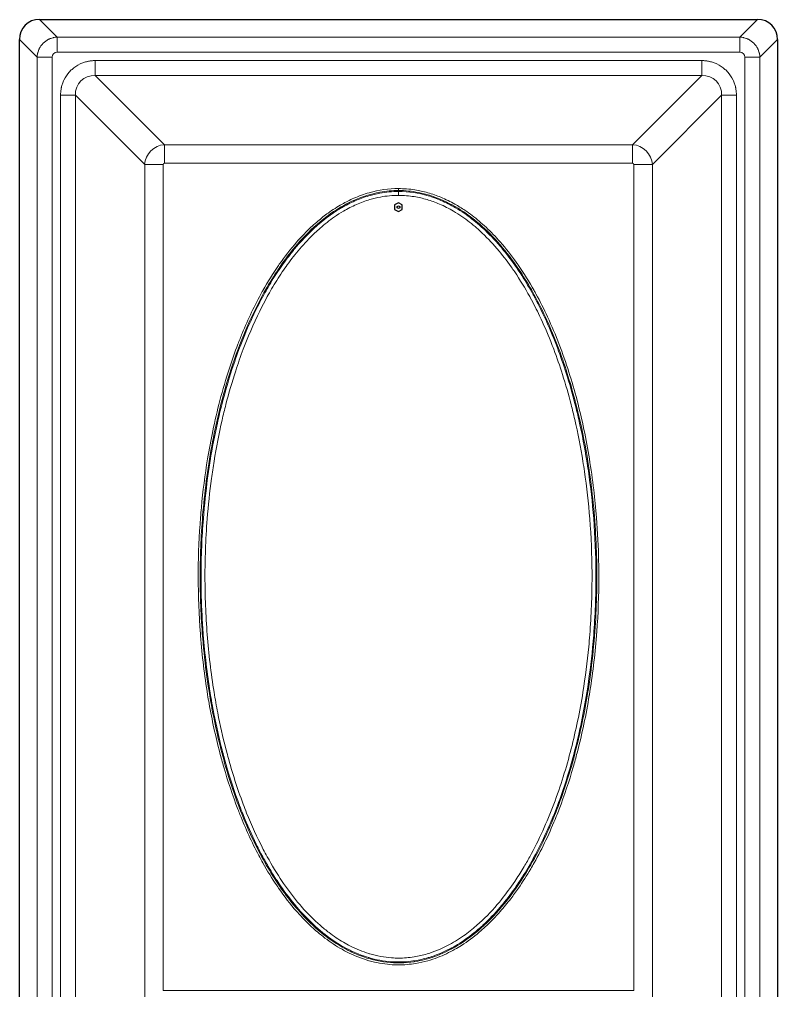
# Model space of a CAD drawing. Header units: millimetres. Extents: x 0 to 1486, y 0 to 1051.
# Drawn here: x 987.04 to 1016.74, y 374.69 to 412.71 of the extents above; entities that cross this region are included whole.
import ezdxf

# ---------------------------------------------------------------- set-up
doc = ezdxf.new("R2010")
doc.units = ezdxf.units.MM
doc.header["$LTSCALE"] = 1.25
doc.layers.add('Sichtbare Kanten(DIN)', color=7, linetype='Continuous', lineweight=25, true_color=0x262659)
doc.layers.add('Sichtbare tangentiale Kanten(DIN)', color=7, linetype='Continuous', lineweight=15, true_color=0x1a1a3e)

msp = doc.modelspace()

# ---------------------------------------------------------------- linework, layer by layer
at = {"layer": 'Sichtbare Kanten(DIN)'}
for p, q in [((987.826, 412.708), (1015.95, 412.708)), ((987.038, 298.796), (987.038, 411.92)), ((1016.738, 411.92), (1016.738, 298.796)), ((1001.888, 405.531), (1001.738, 405.445)), ((1001.738, 405.445), (1001.738, 405.272)), ((1001.838, 405.387), (1001.888, 405.416)), ((1001.838, 405.329), (1001.838, 405.387)), ((1001.888, 405.3), (1001.838, 405.329)), ((1002.038, 405.445), (1001.888, 405.531)), ((1001.888, 405.416), (1001.938, 405.387)), ((1001.938, 405.329), (1001.888, 405.3)), ((1001.938, 405.387), (1001.938, 405.329)), ((1002.038, 405.272), (1002.038, 405.445)), ((1001.738, 405.272), (1001.888, 405.185)), ((1001.888, 405.185), (1002.038, 405.272))]:
    msp.add_line(p, q, dxfattribs=at)
for centre, major_axis in [((987.851, 411.896), (-0.583, 0.583)), ((1015.926, 411.896), (0.583, 0.583))]:
    msp.add_ellipse(centre, major_axis=major_axis, ratio=0.970288, start_param=5.512866, end_param=7.053504, dxfattribs=at)
at = {"layer": 'Sichtbare tangentiale Kanten(DIN)'}
for p, q in [((987.826, 412.708), (988.52, 412.014)), ((1015.95, 412.708), (1015.257, 412.014)), ((987.038, 411.92), (987.732, 411.227)), ((988.52, 412.014), (988.52, 411.424)), ((988.52, 412.014), (1015.257, 412.014)), ((1015.257, 411.424), (1015.257, 412.014)), ((1016.738, 411.92), (1016.045, 411.227)), ((988.52, 411.424), (1015.257, 411.424)), ((987.732, 299.49), (987.732, 411.227)), ((988.323, 411.227), (987.732, 411.227)), ((988.323, 299.49), (988.323, 411.227)), ((990.009, 411.096), (990.009, 410.514)), ((990.009, 411.096), (1013.767, 411.096)), ((1013.767, 410.514), (1013.767, 411.096)), ((1015.454, 299.49), (1015.454, 411.227)), ((1015.454, 411.227), (1016.045, 411.227)), ((1016.045, 299.49), (1016.045, 411.227)), ((990.009, 410.514), (1013.767, 410.514)), ((990.009, 410.514), (992.721, 407.802)), ((1013.767, 410.514), (1011.056, 407.802)), ((988.651, 409.737), (989.233, 409.737)), ((988.651, 409.737), (988.651, 373.656)), ((989.233, 409.737), (989.233, 373.656)), ((989.233, 409.737), (991.945, 407.026)), ((1014.544, 409.737), (1011.832, 407.026)), ((1015.126, 409.737), (1014.544, 409.737)), ((1014.544, 409.737), (1014.544, 373.656)), ((1015.126, 409.737), (1015.126, 373.656)), ((992.721, 407.802), (1011.056, 407.802)), ((992.721, 407.802), (992.721, 407.074)), ((1011.056, 407.074), (1011.056, 407.802)), ((991.945, 407.026), (991.945, 374.238)), ((991.945, 407.026), (992.672, 407.026)), ((992.672, 407.026), (992.672, 374.686)), ((992.721, 407.074), (1011.056, 407.074)), ((1011.832, 407.026), (1011.104, 407.026)), ((1011.104, 407.026), (1011.104, 374.686)), ((1011.832, 407.026), (1011.832, 374.238)), ((1001.888, 406.085), (1001.888, 406.009)), ((1001.888, 406.009), (1001.888, 405.973)), ((1001.888, 405.973), (1001.888, 405.819)), ((992.672, 374.686), (1011.104, 374.686))]:
    msp.add_line(p, q, dxfattribs=at)
for centre, major_axis, ratio, start_param, end_param in [((988.526, 411.221), (0.146, -0.146), 0.970883, 2.370846, 3.912339), ((1015.251, 411.221), (0.146, 0.146), 0.970883, 5.512439, 7.053932), ((990.093, 409.653), (-0.65, 0.65), 0.870843, 5.527084, 7.039287), ((1013.683, 409.653), (0.65, 0.65), 0.870843, 5.527084, 7.039287), ((992.724, 407.023), (0.566, 0.566), 0.950188, 0.814511, 2.327081), ((1011.053, 407.023), (-0.566, 0.566), 0.950188, 3.956104, 5.468674), ((992.724, 407.023), (-0.0375, 0.0375), 0.943242, 5.526901, 7.03947), ((1011.053, 407.023), (0.0375, 0.0375), 0.943242, 5.526901, 7.03947)]:
    msp.add_ellipse(centre, major_axis=major_axis, ratio=ratio, start_param=start_param, end_param=end_param, dxfattribs=at)
for points, knots in [([(988.52, 412.014), (988.491, 412.014), (988.462, 412.012), (988.433, 412.008), (988.411, 412.005), (988.389, 412.001), (988.368, 411.996), (988.361, 411.995), (988.354, 411.993), (988.347, 411.991), (988.318, 411.984), (988.29, 411.976), (988.263, 411.966), (988.249, 411.961), (988.235, 411.955), (988.222, 411.95), (988.208, 411.944), (988.195, 411.938), (988.182, 411.931), (988.103, 411.892), (988.031, 411.84), (987.968, 411.778), (987.906, 411.716), (987.854, 411.643), (987.815, 411.564), (987.809, 411.551), (987.803, 411.538), (987.797, 411.525), (987.791, 411.511), (987.786, 411.497), (987.781, 411.484), (987.771, 411.456), (987.762, 411.428), (987.755, 411.4), (987.753, 411.393), (987.752, 411.386), (987.75, 411.378), (987.745, 411.357), (987.742, 411.335), (987.739, 411.314), (987.735, 411.285), (987.733, 411.256), (987.732, 411.227)], [-3.12982, -3.12982, -3.12982, -3.12982, -3.041776, -3.041776, -3.041776, -2.975742, -2.975742, -2.975742, -2.953731, -2.953731, -2.953731, -2.865686, -2.865686, -2.865686, -2.821663, -2.821663, -2.821663, -2.777642, -2.777642, -2.777642, -2.513508, -2.513508, -2.513508, -2.249374, -2.249374, -2.249374, -2.205353, -2.205353, -2.205353, -2.161329, -2.161329, -2.161329, -2.073285, -2.073285, -2.073285, -2.051273, -2.051273, -2.051273, -1.98524, -1.98524, -1.98524, -1.897195, -1.897195, -1.897195, -1.897195]), ([(1016.045, 411.227), (1016.044, 411.256), (1016.042, 411.285), (1016.038, 411.314), (1016.035, 411.335), (1016.031, 411.357), (1016.026, 411.378), (1016.025, 411.386), (1016.023, 411.393), (1016.021, 411.4), (1016.014, 411.428), (1016.006, 411.456), (1015.996, 411.484), (1015.991, 411.497), (1015.985, 411.511), (1015.98, 411.525), (1015.974, 411.538), (1015.968, 411.551), (1015.961, 411.564), (1015.922, 411.643), (1015.87, 411.716), (1015.808, 411.778), (1015.746, 411.84), (1015.673, 411.892), (1015.594, 411.931), (1015.581, 411.938), (1015.568, 411.944), (1015.555, 411.95), (1015.541, 411.955), (1015.528, 411.961), (1015.514, 411.966), (1015.486, 411.976), (1015.458, 411.984), (1015.43, 411.991), (1015.423, 411.993), (1015.416, 411.995), (1015.409, 411.996), (1015.387, 412.001), (1015.366, 412.005), (1015.344, 412.008), (1015.315, 412.012), (1015.286, 412.014), (1015.257, 412.014)], [-3.12982, -3.12982, -3.12982, -3.12982, -3.041776, -3.041776, -3.041776, -2.975742, -2.975742, -2.975742, -2.953731, -2.953731, -2.953731, -2.865686, -2.865686, -2.865686, -2.821663, -2.821663, -2.821663, -2.777642, -2.777642, -2.777642, -2.513508, -2.513508, -2.513508, -2.249374, -2.249374, -2.249374, -2.205353, -2.205353, -2.205353, -2.161329, -2.161329, -2.161329, -2.073285, -2.073285, -2.073285, -2.051273, -2.051273, -2.051273, -1.98524, -1.98524, -1.98524, -1.897195, -1.897195, -1.897195, -1.897195]), ([(988.651, 409.737), (988.651, 409.763), (988.651, 409.789), (988.653, 409.815), (988.654, 409.834), (988.655, 409.854), (988.657, 409.873), (988.658, 409.879), (988.658, 409.886), (988.659, 409.892), (988.662, 409.918), (988.665, 409.943), (988.669, 409.969), (988.672, 409.981), (988.674, 409.994), (988.676, 410.007), (988.679, 410.019), (988.681, 410.032), (988.684, 410.044), (988.69, 410.069), (988.696, 410.094), (988.703, 410.119), (988.71, 410.143), (988.717, 410.168), (988.726, 410.192), (988.734, 410.216), (988.743, 410.24), (988.752, 410.263), (988.762, 410.287), (988.772, 410.31), (988.783, 410.333), (988.838, 410.447), (988.908, 410.553), (988.992, 410.648), (989.009, 410.666), (989.026, 410.685), (989.044, 410.703), (989.062, 410.72), (989.08, 410.738), (989.099, 410.754), (989.193, 410.838), (989.299, 410.909), (989.414, 410.963), (989.437, 410.974), (989.46, 410.984), (989.483, 410.994), (989.507, 411.003), (989.531, 411.012), (989.555, 411.021), (989.579, 411.029), (989.603, 411.037), (989.628, 411.043), (989.652, 411.05), (989.677, 411.057), (989.702, 411.062), (989.715, 411.065), (989.727, 411.068), (989.74, 411.07), (989.752, 411.073), (989.765, 411.075), (989.778, 411.077), (989.803, 411.081), (989.829, 411.085), (989.854, 411.087), (989.861, 411.088), (989.867, 411.089), (989.873, 411.089), (989.893, 411.091), (989.912, 411.093), (989.931, 411.094), (989.957, 411.095), (989.983, 411.096), (990.009, 411.096)], [-5.513202, -5.513202, -5.513202, -5.513202, -5.436809, -5.436809, -5.436809, -5.379514, -5.379514, -5.379514, -5.360415, -5.360415, -5.360415, -5.284022, -5.284022, -5.284022, -5.245825, -5.245825, -5.245825, -5.207629, -5.207629, -5.207629, -5.131235, -5.131235, -5.131235, -5.054842, -5.054842, -5.054842, -4.978448, -4.978448, -4.978448, -4.902055, -4.902055, -4.902055, -4.520088, -4.520088, -4.520088, -4.443694, -4.443694, -4.443694, -4.367301, -4.367301, -4.367301, -3.985334, -3.985334, -3.985334, -3.90894, -3.90894, -3.90894, -3.832547, -3.832547, -3.832547, -3.756153, -3.756153, -3.756153, -3.67976, -3.67976, -3.67976, -3.641563, -3.641563, -3.641563, -3.603367, -3.603367, -3.603367, -3.526973, -3.526973, -3.526973, -3.507875, -3.507875, -3.507875, -3.45058, -3.45058, -3.45058, -3.374186, -3.374186, -3.374186, -3.374186]), ([(1015.126, 409.737), (1015.126, 409.763), (1015.125, 409.789), (1015.124, 409.815), (1015.123, 409.834), (1015.121, 409.854), (1015.119, 409.873), (1015.119, 409.879), (1015.118, 409.886), (1015.117, 409.892), (1015.115, 409.918), (1015.111, 409.943), (1015.107, 409.969), (1015.105, 409.981), (1015.103, 409.994), (1015.1, 410.007), (1015.098, 410.019), (1015.095, 410.032), (1015.092, 410.044), (1015.087, 410.069), (1015.081, 410.094), (1015.074, 410.119), (1015.067, 410.143), (1015.059, 410.168), (1015.051, 410.192), (1015.042, 410.216), (1015.034, 410.24), (1015.024, 410.263), (1015.014, 410.287), (1015.004, 410.31), (1014.993, 410.333), (1014.939, 410.447), (1014.868, 410.553), (1014.785, 410.648), (1014.768, 410.666), (1014.751, 410.685), (1014.733, 410.703), (1014.715, 410.72), (1014.697, 410.738), (1014.678, 410.754), (1014.584, 410.838), (1014.477, 410.909), (1014.363, 410.963), (1014.34, 410.974), (1014.317, 410.984), (1014.293, 410.994), (1014.27, 411.003), (1014.246, 411.012), (1014.222, 411.021), (1014.198, 411.029), (1014.173, 411.037), (1014.149, 411.043), (1014.124, 411.05), (1014.099, 411.057), (1014.074, 411.062), (1014.062, 411.065), (1014.049, 411.068), (1014.037, 411.07), (1014.024, 411.073), (1014.011, 411.075), (1013.999, 411.077), (1013.973, 411.081), (1013.948, 411.085), (1013.922, 411.087), (1013.916, 411.088), (1013.909, 411.089), (1013.903, 411.089), (1013.884, 411.091), (1013.864, 411.093), (1013.845, 411.094), (1013.819, 411.095), (1013.793, 411.096), (1013.767, 411.096)], [-5.513202, -5.513202, -5.513202, -5.513202, -5.436809, -5.436809, -5.436809, -5.379514, -5.379514, -5.379514, -5.360415, -5.360415, -5.360415, -5.284022, -5.284022, -5.284022, -5.245825, -5.245825, -5.245825, -5.207629, -5.207629, -5.207629, -5.131235, -5.131235, -5.131235, -5.054842, -5.054842, -5.054842, -4.978448, -4.978448, -4.978448, -4.902055, -4.902055, -4.902055, -4.520088, -4.520088, -4.520088, -4.443694, -4.443694, -4.443694, -4.367301, -4.367301, -4.367301, -3.985334, -3.985334, -3.985334, -3.90894, -3.90894, -3.90894, -3.832547, -3.832547, -3.832547, -3.756153, -3.756153, -3.756153, -3.67976, -3.67976, -3.67976, -3.641563, -3.641563, -3.641563, -3.603367, -3.603367, -3.603367, -3.526973, -3.526973, -3.526973, -3.507875, -3.507875, -3.507875, -3.45058, -3.45058, -3.45058, -3.374186, -3.374186, -3.374186, -3.374186]), ([(1001.888, 406.085), (1002.101, 406.085), (1002.315, 406.068), (1002.525, 406.035), (1002.697, 406.008), (1002.867, 405.971), (1003.034, 405.924), (1003.21, 405.874), (1003.382, 405.814), (1003.551, 405.744), (1003.74, 405.665), (1003.923, 405.575), (1004.101, 405.475), (1004.233, 405.4), (1004.363, 405.32), (1004.489, 405.235), (1004.683, 405.103), (1004.87, 404.96), (1005.049, 404.809), (1005.141, 404.731), (1005.23, 404.651), (1005.317, 404.57), (1005.512, 404.387), (1005.698, 404.195), (1005.874, 403.994), (1006.098, 403.74), (1006.307, 403.474), (1006.503, 403.198), (1006.531, 403.158), (1006.559, 403.118), (1006.587, 403.078), (1006.807, 402.76), (1007.011, 402.431), (1007.2, 402.094), (1007.225, 402.05), (1007.25, 402.006), (1007.274, 401.962), (1007.435, 401.667), (1007.586, 401.366), (1007.728, 401.061), (1007.891, 400.708), (1008.042, 400.35), (1008.181, 399.987), (1008.456, 399.272), (1008.687, 398.54), (1008.881, 397.8), (1008.883, 397.794), (1008.884, 397.788), (1008.886, 397.782), (1009.082, 397.033), (1009.24, 396.275), (1009.365, 395.511), (1009.432, 395.106), (1009.489, 394.699), (1009.537, 394.291), (1009.579, 393.931), (1009.615, 393.569), (1009.643, 393.207), (1009.689, 392.628), (1009.718, 392.047), (1009.729, 391.466), (1009.733, 391.273), (1009.735, 391.081), (1009.735, 390.889), (1009.735, 390.168), (1009.709, 389.448), (1009.656, 388.73), (1009.652, 388.677), (1009.648, 388.623), (1009.644, 388.57), (1009.582, 387.799), (1009.49, 387.03), (1009.365, 386.266), (1009.364, 386.258), (1009.363, 386.25), (1009.361, 386.243), (1009.237, 385.487), (1009.08, 384.736), (1008.886, 383.996), (1008.837, 383.809), (1008.786, 383.623), (1008.733, 383.438), (1008.571, 382.88), (1008.388, 382.328), (1008.179, 381.786), (1008.144, 381.693), (1008.107, 381.6), (1008.07, 381.507), (1007.818, 380.882), (1007.531, 380.271), (1007.201, 379.683), (1007.156, 379.605), (1007.111, 379.527), (1007.066, 379.449), (1006.915, 379.194), (1006.756, 378.943), (1006.587, 378.699), (1006.489, 378.558), (1006.387, 378.418), (1006.283, 378.282), (1006.152, 378.111), (1006.016, 377.945), (1005.874, 377.783), (1005.689, 377.573), (1005.495, 377.371), (1005.289, 377.181), (1005.211, 377.109), (1005.131, 377.038), (1005.049, 376.969), (1004.829, 376.783), (1004.597, 376.61), (1004.354, 376.455), (1004.271, 376.402), (1004.186, 376.351), (1004.101, 376.303), (1003.882, 376.179), (1003.654, 376.071), (1003.419, 375.981), (1003.293, 375.933), (1003.164, 375.89), (1003.034, 375.853), (1002.879, 375.809), (1002.721, 375.774), (1002.563, 375.748), (1002.34, 375.711), (1002.114, 375.692), (1001.888, 375.692), (1001.777, 375.692), (1001.666, 375.697), (1001.555, 375.706), (1001.281, 375.728), (1001.008, 375.778), (1000.743, 375.853), (1000.738, 375.854), (1000.734, 375.856), (1000.729, 375.857), (1000.437, 375.94), (1000.154, 376.054), (999.883, 376.191), (999.813, 376.227), (999.744, 376.264), (999.676, 376.303), (999.444, 376.434), (999.221, 376.582), (999.009, 376.743), (998.913, 376.816), (998.819, 376.891), (998.727, 376.969), (998.492, 377.168), (998.27, 377.383), (998.06, 377.608), (998.007, 377.666), (997.954, 377.724), (997.902, 377.783), (997.647, 378.074), (997.41, 378.381), (997.19, 378.699), (997.17, 378.728), (997.15, 378.757), (997.131, 378.786), (996.933, 379.077), (996.748, 379.377), (996.576, 379.683), (996.52, 379.782), (996.466, 379.881), (996.413, 379.981), (996.138, 380.499), (995.895, 381.033), (995.679, 381.578), (995.651, 381.647), (995.624, 381.716), (995.597, 381.786), (995.389, 382.328), (995.205, 382.88), (995.044, 383.438), (994.99, 383.623), (994.939, 383.809), (994.89, 383.996), (994.723, 384.635), (994.583, 385.281), (994.468, 385.932), (994.448, 386.043), (994.429, 386.155), (994.411, 386.266), (994.286, 387.03), (994.194, 387.799), (994.133, 388.57), (994.131, 388.598), (994.128, 388.627), (994.126, 388.655), (994.07, 389.398), (994.042, 390.143), (994.042, 390.889), (994.042, 390.96), (994.042, 391.03), (994.042, 391.101), (994.047, 391.804), (994.077, 392.507), (994.133, 393.207), (994.143, 393.338), (994.154, 393.468), (994.167, 393.598), (994.226, 394.238), (994.307, 394.877), (994.411, 395.511), (994.471, 395.874), (994.538, 396.237), (994.613, 396.597), (994.696, 396.994), (994.788, 397.389), (994.89, 397.782), (995.002, 398.208), (995.126, 398.632), (995.263, 399.051), (995.366, 399.367), (995.478, 399.681), (995.597, 399.991), (995.652, 400.133), (995.708, 400.274), (995.766, 400.414), (995.997, 400.974), (996.257, 401.521), (996.552, 402.05), (996.56, 402.065), (996.568, 402.079), (996.576, 402.094), (996.766, 402.431), (996.969, 402.76), (997.19, 403.078), (997.199, 403.092), (997.209, 403.106), (997.219, 403.12), (997.431, 403.423), (997.658, 403.716), (997.902, 403.994), (998.031, 404.14), (998.164, 404.282), (998.303, 404.419), (998.439, 404.554), (998.581, 404.684), (998.727, 404.809), (998.859, 404.921), (998.996, 405.028), (999.136, 405.129), (999.31, 405.254), (999.49, 405.37), (999.675, 405.475), (999.825, 405.559), (999.98, 405.637), (1000.137, 405.706), (1000.334, 405.792), (1000.536, 405.865), (1000.743, 405.924), (1001.115, 406.029), (1001.502, 406.085), (1001.888, 406.085)], [0, 0, 0, 0, 0.639708, 0.639708, 0.639708, 1.160348, 1.160348, 1.160348, 1.708499, 1.708499, 1.708499, 2.321068, 2.321068, 2.321068, 2.777127, 2.777127, 2.777127, 3.481707, 3.481707, 3.481707, 3.840961, 3.840961, 3.840961, 4.642216, 4.642216, 4.642216, 5.656868, 5.656868, 5.656868, 5.802986, 5.802986, 5.802986, 6.963587, 6.963587, 6.963587, 7.114552, 7.114552, 7.114552, 8.124051, 8.124051, 8.124051, 9.289556, 9.289556, 9.289556, 11.587453, 11.587453, 11.587453, 11.605982, 11.605982, 11.605982, 13.927144, 13.927144, 13.927144, 15.159529, 15.159529, 15.159529, 16.248341, 16.248341, 16.248341, 17.992352, 17.992352, 17.992352, 18.569576, 18.569576, 18.569576, 20.730291, 20.730291, 20.730291, 20.890769, 20.890769, 20.890769, 23.211965, 23.211965, 23.211965, 23.235727, 23.235727, 23.235727, 25.53318, 25.53318, 25.53318, 26.112017, 26.112017, 26.112017, 27.854377, 27.854377, 27.854377, 28.153739, 28.153739, 28.153739, 30.175566, 30.175566, 30.175566, 30.445968, 30.445968, 30.445968, 31.33622, 31.33622, 31.33622, 31.85246, 31.85246, 31.85246, 32.496894, 32.496894, 32.496894, 33.336993, 33.336993, 33.336993, 33.657412, 33.657412, 33.657412, 34.522413, 34.522413, 34.522413, 34.818036, 34.818036, 34.818036, 35.57249, 35.57249, 35.57249, 35.978641, 35.978641, 35.978641, 36.46173, 36.46173, 36.46173, 37.139135, 37.139135, 37.139135, 37.472442, 37.472442, 37.472442, 38.299742, 38.299742, 38.299742, 38.313597, 38.313597, 38.313597, 39.224503, 39.224503, 39.224503, 39.460285, 39.460285, 39.460285, 40.259784, 40.259784, 40.259784, 40.620853, 40.620853, 40.620853, 41.545701, 41.545701, 41.545701, 41.781511, 41.781511, 41.781511, 42.942132, 42.942132, 42.942132, 43.047049, 43.047049, 43.047049, 44.102719, 44.102719, 44.102719, 44.442229, 44.442229, 44.442229, 46.200033, 46.200033, 46.200033, 46.423921, 46.423921, 46.423921, 48.166433, 48.166433, 48.166433, 48.745108, 48.745108, 48.745108, 50.727284, 50.727284, 50.727284, 51.066318, 51.066318, 51.066318, 53.387519, 53.387519, 53.387519, 53.473034, 53.473034, 53.473034, 55.708716, 55.708716, 55.708716, 55.921312, 55.921312, 55.921312, 58.029915, 58.029915, 58.029915, 58.421576, 58.421576, 58.421576, 60.351166, 60.351166, 60.351166, 61.455449, 61.455449, 61.455449, 62.672368, 62.672368, 62.672368, 63.995258, 63.995258, 63.995258, 64.993535, 64.993535, 64.993535, 65.448701, 65.448701, 65.448701, 67.264643, 67.264643, 67.264643, 67.314699, 67.314699, 67.314699, 68.475297, 68.475297, 68.475297, 68.525889, 68.525889, 68.525889, 69.636002, 69.636002, 69.636002, 70.220476, 70.220476, 70.220476, 70.796631, 70.796631, 70.796631, 71.316647, 71.316647, 71.316647, 71.957253, 71.957253, 71.957253, 72.473802, 72.473802, 72.473802, 73.117889, 73.117889, 73.117889, 74.278288, 74.278288, 74.278288, 74.278288]), ([(1001.888, 406.009), (1002.15, 406.009), (1002.709, 405.953), (1003.583, 405.683), (1004.462, 405.199), (1005.311, 404.508), (1006.071, 403.68), (1006.702, 402.797), (1007.435, 401.561), (1008.172, 399.917), (1008.797, 397.932), (1009.215, 396.046), (1009.529, 393.956), (1009.695, 391.512), (1009.622, 388.657), (1009.282, 385.96), (1008.724, 383.554), (1008.007, 381.443), (1007.164, 379.68), (1006.206, 378.251), (1005.301, 377.248), (1004.369, 376.514), (1003.48, 376.055), (1002.547, 375.787), (1001.565, 375.733), (1000.644, 375.933), (999.89, 376.256), (999.26, 376.635), (998.658, 377.111), (998.054, 377.706), (997.485, 378.395), (996.944, 379.189), (996.339, 380.243), (995.695, 381.659), (995.056, 383.549), (994.505, 385.905), (994.174, 388.474), (994.085, 391.127), (994.213, 393.698), (994.59, 396.35), (995.182, 398.675), (995.883, 400.561), (996.494, 401.828), (997.11, 402.847), (997.683, 403.642), (998.408, 404.454), (999.233, 405.147), (1000.183, 405.68), (1001.051, 405.953), (1001.641, 406.009), (1001.888, 406.009)], [0, 0, 0, 0, 0.801473, 1.708499, 2.777127, 3.840961, 5.018658, 6.172353, 7.114552, 9.351003, 11.587453, 13.373491, 15.159529, 17.94491, 20.730291, 23.740723, 26.112017, 28.153739, 30.445968, 31.987116, 33.336993, 34.522413, 35.57249, 36.368743, 37.472442, 38.554664, 39.224503, 39.965544, 40.78815, 41.545701, 42.532728, 43.487478, 44.442229, 46.200033, 48.166433, 50.445565, 53.473034, 55.947305, 58.421576, 61.208417, 63.995258, 65.629951, 67.264643, 68.228999, 69.222094, 70.220476, 71.519846, 72.473802, 73.523577, 74.278288, 74.278288, 74.278288, 74.278288]), ([(1001.888, 405.973), (1002.281, 405.973), (1002.674, 405.912), (1003.05, 405.802), (1003.22, 405.752), (1003.387, 405.691), (1003.55, 405.622), (1003.746, 405.538), (1003.937, 405.441), (1004.121, 405.334), (1004.236, 405.266), (1004.349, 405.194), (1004.459, 405.119), (1004.669, 404.975), (1004.87, 404.817), (1005.061, 404.65), (1005.103, 404.613), (1005.146, 404.575), (1005.187, 404.537), (1005.43, 404.314), (1005.658, 404.076), (1005.871, 403.826), (1005.932, 403.755), (1005.992, 403.683), (1006.051, 403.61), (1006.233, 403.383), (1006.404, 403.149), (1006.566, 402.909), (1006.616, 402.835), (1006.665, 402.76), (1006.714, 402.685), (1006.872, 402.438), (1007.022, 402.185), (1007.164, 401.928), (1007.171, 401.915), (1007.178, 401.902), (1007.186, 401.888), (1007.341, 401.604), (1007.486, 401.314), (1007.622, 401.021), (1007.786, 400.669), (1007.936, 400.312), (1008.075, 399.95), (1008.088, 399.916), (1008.101, 399.881), (1008.114, 399.846), (1008.238, 399.519), (1008.352, 399.189), (1008.458, 398.856), (1008.583, 398.463), (1008.697, 398.066), (1008.8, 397.667), (1008.86, 397.433), (1008.916, 397.198), (1008.969, 396.962), (1009.083, 396.455), (1009.181, 395.945), (1009.264, 395.432), (1009.285, 395.3), (1009.306, 395.168), (1009.325, 395.035), (1009.416, 394.415), (1009.485, 393.792), (1009.534, 393.167), (1009.589, 392.462), (1009.618, 391.754), (1009.622, 391.047), (1009.622, 390.994), (1009.622, 390.941), (1009.622, 390.889), (1009.622, 390.128), (1009.593, 389.368), (1009.534, 388.61), (1009.521, 388.445), (1009.506, 388.279), (1009.491, 388.113), (1009.434, 387.522), (1009.359, 386.932), (1009.264, 386.345), (1009.203, 385.965), (1009.133, 385.585), (1009.054, 385.208), (1008.978, 384.84), (1008.893, 384.474), (1008.8, 384.11), (1008.638, 383.482), (1008.45, 382.859), (1008.231, 382.248), (1008.193, 382.142), (1008.154, 382.036), (1008.114, 381.931), (1008.01, 381.655), (1007.899, 381.381), (1007.781, 381.109), (1007.596, 380.685), (1007.394, 380.267), (1007.17, 379.861), (1007.168, 379.857), (1007.166, 379.853), (1007.164, 379.849), (1007.028, 379.602), (1006.885, 379.36), (1006.733, 379.122), (1006.678, 379.037), (1006.623, 378.952), (1006.566, 378.869), (1006.402, 378.626), (1006.228, 378.389), (1006.044, 378.159), (1005.987, 378.089), (1005.929, 378.02), (1005.871, 377.951), (1005.664, 377.709), (1005.444, 377.478), (1005.21, 377.261), (1005.161, 377.216), (1005.111, 377.171), (1005.061, 377.127), (1004.866, 376.957), (1004.662, 376.798), (1004.448, 376.652), (1004.341, 376.579), (1004.232, 376.51), (1004.121, 376.444), (1004.027, 376.39), (1003.932, 376.338), (1003.836, 376.289), (1003.63, 376.185), (1003.418, 376.095), (1003.199, 376.022), (1003.15, 376.005), (1003.1, 375.99), (1003.05, 375.975), (1002.878, 375.924), (1002.703, 375.884), (1002.526, 375.856), (1002.315, 375.822), (1002.102, 375.805), (1001.888, 375.805), (1001.79, 375.805), (1001.691, 375.808), (1001.593, 375.816), (1001.299, 375.838), (1001.008, 375.892), (1000.726, 375.975), (1000.71, 375.98), (1000.693, 375.985), (1000.677, 375.99), (1000.339, 376.094), (1000.015, 376.239), (999.71, 376.413), (999.692, 376.423), (999.674, 376.434), (999.656, 376.444), (999.455, 376.562), (999.263, 376.692), (999.078, 376.832), (998.954, 376.926), (998.833, 377.025), (998.716, 377.127), (998.648, 377.186), (998.582, 377.247), (998.516, 377.308), (998.301, 377.511), (998.098, 377.726), (997.907, 377.95), (997.676, 378.22), (997.462, 378.502), (997.262, 378.793), (997.245, 378.818), (997.227, 378.843), (997.21, 378.869), (997.101, 379.03), (996.996, 379.195), (996.894, 379.362), (996.797, 379.522), (996.703, 379.685), (996.613, 379.849), (996.51, 380.035), (996.412, 380.223), (996.318, 380.413), (996.129, 380.796), (995.957, 381.186), (995.798, 381.581), (995.752, 381.697), (995.706, 381.814), (995.662, 381.931), (995.464, 382.456), (995.289, 382.989), (995.135, 383.528), (995.08, 383.721), (995.027, 383.915), (994.977, 384.11), (994.856, 384.579), (994.75, 385.052), (994.658, 385.527), (994.605, 385.799), (994.556, 386.072), (994.512, 386.345), (994.391, 387.096), (994.302, 387.852), (994.242, 388.61), (994.222, 388.866), (994.206, 389.123), (994.193, 389.379), (994.167, 389.882), (994.154, 390.385), (994.154, 390.889), (994.154, 391.282), (994.162, 391.676), (994.178, 392.07), (994.192, 392.436), (994.214, 392.802), (994.243, 393.167), (994.284, 393.697), (994.34, 394.225), (994.411, 394.751), (994.442, 394.979), (994.476, 395.206), (994.512, 395.432), (994.592, 395.923), (994.685, 396.411), (994.792, 396.896), (994.85, 397.154), (994.911, 397.411), (994.977, 397.667), (995.092, 398.115), (995.221, 398.56), (995.365, 399), (995.457, 399.284), (995.556, 399.566), (995.662, 399.846), (995.693, 399.929), (995.725, 400.011), (995.758, 400.094), (995.9, 400.454), (996.053, 400.811), (996.22, 401.162), (996.344, 401.421), (996.474, 401.677), (996.613, 401.928), (996.669, 402.03), (996.726, 402.131), (996.785, 402.232), (996.914, 402.452), (997.049, 402.669), (997.192, 402.882), (997.198, 402.891), (997.204, 402.9), (997.21, 402.909), (997.347, 403.112), (997.491, 403.311), (997.643, 403.505), (997.728, 403.614), (997.815, 403.721), (997.905, 403.827), (998.094, 404.047), (998.293, 404.258), (998.504, 404.458), (998.574, 404.523), (998.644, 404.588), (998.716, 404.65), (998.899, 404.811), (999.091, 404.962), (999.292, 405.101), (999.41, 405.183), (999.531, 405.261), (999.655, 405.334), (999.825, 405.433), (1000, 405.523), (1000.18, 405.602), (1000.357, 405.68), (1000.54, 405.747), (1000.726, 405.802), (1000.867, 405.843), (1001.01, 405.878), (1001.154, 405.904), (1001.396, 405.949), (1001.642, 405.973), (1001.888, 405.973)], [0, 0, 0, 0, 1.13436, 1.13436, 1.13436, 1.648132, 1.648132, 1.648132, 2.268893, 2.268893, 2.268893, 2.658644, 2.658644, 2.658644, 3.403508, 3.403508, 3.403508, 3.570243, 3.570243, 3.570243, 4.538009, 4.538009, 4.538009, 4.814995, 4.814995, 4.814995, 5.672522, 5.672522, 5.672522, 5.936787, 5.936787, 5.936787, 6.807049, 6.807049, 6.807049, 6.85221, 6.85221, 6.85221, 7.813767, 7.813767, 7.813767, 8.965202, 8.965202, 8.965202, 9.076064, 9.076064, 9.076064, 10.116636, 10.116636, 10.116636, 11.345066, 11.345066, 11.345066, 12.065149, 12.065149, 12.065149, 13.614093, 13.614093, 13.614093, 14.013663, 14.013663, 14.013663, 15.88308, 15.88308, 15.88308, 17.995019, 17.995019, 17.995019, 18.152131, 18.152131, 18.152131, 20.421151, 20.421151, 20.421151, 20.917399, 20.917399, 20.917399, 22.690238, 22.690238, 22.690238, 23.83978, 23.83978, 23.83978, 24.959232, 24.959232, 24.959232, 26.893631, 26.893631, 26.893631, 27.228211, 27.228211, 27.228211, 28.107348, 28.107348, 28.107348, 29.483886, 29.483886, 29.483886, 29.497213, 29.497213, 29.497213, 30.332062, 30.332062, 30.332062, 30.631736, 30.631736, 30.631736, 31.500075, 31.500075, 31.500075, 31.766262, 31.766262, 31.766262, 32.704434, 32.704434, 32.704434, 32.900755, 32.900755, 32.900755, 33.658217, 33.658217, 33.658217, 34.035302, 34.035302, 34.035302, 34.350766, 34.350766, 34.350766, 35.019428, 35.019428, 35.019428, 35.169775, 35.169775, 35.169775, 35.688089, 35.688089, 35.688089, 36.304253, 36.304253, 36.304253, 36.588432, 36.588432, 36.588432, 37.438768, 37.438768, 37.438768, 37.488776, 37.488776, 37.488776, 38.512582, 38.512582, 38.512582, 38.573276, 38.573276, 38.573276, 39.250927, 39.250927, 39.250927, 39.707763, 39.707763, 39.707763, 39.971507, 39.971507, 39.971507, 40.840853, 40.840853, 40.840853, 41.886498, 41.886498, 41.886498, 41.976802, 41.976802, 41.976802, 42.555048, 42.555048, 42.555048, 43.111289, 43.111289, 43.111289, 43.74126, 43.74126, 43.74126, 45.007841, 45.007841, 45.007841, 45.380295, 45.380295, 45.380295, 47.050279, 47.050279, 47.050279, 47.649332, 47.649332, 47.649332, 49.092716, 49.092716, 49.092716, 49.918292, 49.918292, 49.918292, 52.18734, 52.18734, 52.18734, 52.954306, 52.954306, 52.954306, 54.456398, 54.456398, 54.456398, 55.632024, 55.632024, 55.632024, 56.72542, 56.72542, 56.72542, 58.309742, 58.309742, 58.309742, 58.994445, 58.994445, 58.994445, 60.475949, 60.475949, 60.475949, 61.263459, 61.263459, 61.263459, 62.642156, 62.642156, 62.642156, 63.532468, 63.532468, 63.532468, 63.795658, 63.795658, 63.795658, 64.94916, 64.94916, 64.94916, 65.801482, 65.801482, 65.801482, 66.146102, 66.146102, 66.146102, 66.904062, 66.904062, 66.904062, 66.935983, 66.935983, 66.935983, 67.662022, 67.662022, 67.662022, 68.070543, 68.070543, 68.070543, 68.924954, 68.924954, 68.924954, 69.205049, 69.205049, 69.205049, 69.919449, 69.919449, 69.919449, 70.33964, 70.33964, 70.33964, 70.911285, 70.911285, 70.911285, 71.474241, 71.474241, 71.474241, 71.898749, 71.898749, 71.898749, 72.608523, 72.608523, 72.608523, 72.608523]), ([(1001.888, 405.819), (1002.095, 405.819), (1002.302, 405.802), (1002.506, 405.769), (1002.675, 405.742), (1002.843, 405.704), (1003.007, 405.655), (1003.171, 405.607), (1003.332, 405.548), (1003.49, 405.481), (1003.68, 405.4), (1003.865, 405.306), (1004.044, 405.201), (1004.156, 405.136), (1004.265, 405.066), (1004.372, 404.993), (1004.577, 404.852), (1004.773, 404.698), (1004.96, 404.535), (1005.002, 404.498), (1005.043, 404.461), (1005.084, 404.424), (1005.318, 404.209), (1005.538, 403.979), (1005.745, 403.738), (1005.748, 403.735), (1005.751, 403.731), (1005.755, 403.727), (1005.949, 403.5), (1006.132, 403.262), (1006.305, 403.018), (1006.35, 402.953), (1006.395, 402.889), (1006.439, 402.823), (1006.651, 402.51), (1006.847, 402.186), (1007.03, 401.855), (1007.037, 401.841), (1007.044, 401.828), (1007.051, 401.815), (1007.18, 401.58), (1007.301, 401.341), (1007.416, 401.099), (1007.573, 400.77), (1007.718, 400.436), (1007.853, 400.097), (1007.893, 399.996), (1007.932, 399.894), (1007.971, 399.792), (1008.094, 399.468), (1008.207, 399.14), (1008.312, 398.809), (1008.437, 398.419), (1008.549, 398.025), (1008.651, 397.629), (1008.701, 397.436), (1008.748, 397.243), (1008.792, 397.05), (1008.918, 396.506), (1009.024, 395.958), (1009.113, 395.408), (1009.134, 395.276), (1009.154, 395.145), (1009.174, 395.013), (1009.264, 394.396), (1009.333, 393.777), (1009.381, 393.156), (1009.436, 392.454), (1009.465, 391.75), (1009.469, 391.046), (1009.469, 390.993), (1009.469, 390.941), (1009.469, 390.889), (1009.469, 390.132), (1009.44, 389.376), (1009.381, 388.622), (1009.369, 388.462), (1009.355, 388.302), (1009.34, 388.142), (1009.283, 387.549), (1009.208, 386.958), (1009.113, 386.369), (1009.052, 385.991), (1008.982, 385.614), (1008.904, 385.239), (1008.828, 384.874), (1008.744, 384.51), (1008.651, 384.149), (1008.463, 383.416), (1008.238, 382.693), (1007.971, 381.985), (1007.704, 381.277), (1007.394, 380.585), (1007.03, 379.923), (1006.948, 379.775), (1006.864, 379.628), (1006.777, 379.483), (1006.669, 379.304), (1006.557, 379.128), (1006.439, 378.954), (1006.277, 378.715), (1006.106, 378.481), (1005.924, 378.256), (1005.869, 378.186), (1005.812, 378.118), (1005.754, 378.051), (1005.508, 377.763), (1005.244, 377.491), (1004.96, 377.242), (1004.934, 377.22), (1004.908, 377.198), (1004.883, 377.176), (1004.716, 377.035), (1004.542, 376.901), (1004.362, 376.778), (1004.258, 376.707), (1004.152, 376.64), (1004.043, 376.576), (1003.841, 376.458), (1003.631, 376.353), (1003.415, 376.265), (1003.281, 376.211), (1003.145, 376.163), (1003.007, 376.122), (1002.841, 376.073), (1002.672, 376.034), (1002.502, 376.007), (1002.299, 375.974), (1002.094, 375.958), (1001.888, 375.958), (1001.798, 375.958), (1001.709, 375.961), (1001.619, 375.967), (1001.332, 375.987), (1001.046, 376.04), (1000.77, 376.122), (1000.754, 376.127), (1000.738, 376.131), (1000.722, 376.136), (1000.474, 376.213), (1000.233, 376.312), (1000.002, 376.429), (999.911, 376.476), (999.821, 376.525), (999.733, 376.576), (999.538, 376.691), (999.351, 376.817), (999.171, 376.954), (999.049, 377.046), (998.931, 377.142), (998.817, 377.242), (998.567, 377.461), (998.333, 377.697), (998.114, 377.945), (998.083, 377.98), (998.052, 378.015), (998.022, 378.051), (997.796, 378.315), (997.585, 378.593), (997.388, 378.88), (997.371, 378.905), (997.354, 378.929), (997.337, 378.954), (997.125, 379.268), (996.929, 379.591), (996.747, 379.923), (996.694, 380.018), (996.643, 380.114), (996.592, 380.211), (996.351, 380.675), (996.135, 381.152), (995.94, 381.638), (995.894, 381.753), (995.849, 381.869), (995.805, 381.985), (995.574, 382.598), (995.375, 383.222), (995.203, 383.854), (995.177, 383.952), (995.151, 384.05), (995.125, 384.149), (995.005, 384.615), (994.9, 385.084), (994.808, 385.557), (994.755, 385.827), (994.707, 386.098), (994.663, 386.369), (994.543, 387.116), (994.454, 387.868), (994.395, 388.622), (994.336, 389.376), (994.307, 390.132), (994.307, 390.889), (994.307, 391.236), (994.313, 391.584), (994.326, 391.932), (994.34, 392.34), (994.363, 392.748), (994.395, 393.155), (994.436, 393.682), (994.492, 394.207), (994.563, 394.731), (994.594, 394.957), (994.627, 395.183), (994.664, 395.408), (994.751, 395.949), (994.855, 396.487), (994.977, 397.021), (995.024, 397.224), (995.073, 397.427), (995.125, 397.629), (995.24, 398.074), (995.368, 398.515), (995.51, 398.952), (995.602, 399.234), (995.701, 399.514), (995.805, 399.792), (995.873, 399.971), (995.943, 400.148), (996.016, 400.325), (996.232, 400.847), (996.475, 401.359), (996.747, 401.855), (996.802, 401.955), (996.859, 402.055), (996.917, 402.154), (997.05, 402.382), (997.19, 402.605), (997.337, 402.823), (997.401, 402.917), (997.466, 403.011), (997.532, 403.103), (997.687, 403.318), (997.85, 403.526), (998.022, 403.727), (998.207, 403.943), (998.403, 404.151), (998.61, 404.347), (998.677, 404.411), (998.746, 404.474), (998.817, 404.535), (998.996, 404.692), (999.183, 404.84), (999.379, 404.975), (999.494, 405.055), (999.612, 405.131), (999.733, 405.201), (999.897, 405.298), (1000.067, 405.385), (1000.241, 405.462), (1000.413, 405.537), (1000.59, 405.602), (1000.77, 405.655), (1000.905, 405.695), (1001.043, 405.728), (1001.182, 405.754), (1001.415, 405.797), (1001.652, 405.819), (1001.888, 405.819)], [0, 0, 0, 0, 0.620901, 0.620901, 0.620901, 1.134291, 1.134291, 1.134291, 1.648132, 1.648132, 1.648132, 2.268896, 2.268896, 2.268896, 2.658644, 2.658644, 2.658644, 3.403509, 3.403509, 3.403509, 3.570243, 3.570243, 3.570243, 4.522872, 4.522872, 4.522872, 4.538033, 4.538033, 4.538033, 5.435647, 5.435647, 5.435647, 5.672526, 5.672526, 5.672526, 6.807049, 6.807049, 6.807049, 6.85221, 6.85221, 6.85221, 7.65563, 7.65563, 7.65563, 8.748582, 8.748582, 8.748582, 9.07605, 9.07605, 9.07605, 10.116636, 10.116636, 10.116636, 11.345061, 11.345061, 11.345061, 11.940907, 11.940907, 11.940907, 13.614094, 13.614094, 13.614094, 14.013663, 14.013663, 14.013663, 15.883041, 15.883041, 15.883041, 17.995019, 17.995019, 17.995019, 18.152131, 18.152131, 18.152131, 20.421151, 20.421151, 20.421151, 20.902488, 20.902488, 20.902488, 22.690208, 22.690208, 22.690208, 23.83978, 23.83978, 23.83978, 24.959232, 24.959232, 24.959232, 27.228332, 27.228332, 27.228332, 29.497264, 29.497264, 29.497264, 30.004132, 30.004132, 30.004132, 30.631822, 30.631822, 30.631822, 31.500075, 31.500075, 31.500075, 31.766262, 31.766262, 31.766262, 32.900744, 32.900744, 32.900744, 33.002604, 33.002604, 33.002604, 33.658217, 33.658217, 33.658217, 34.035386, 34.035386, 34.035386, 34.737409, 34.737409, 34.737409, 35.169886, 35.169886, 35.169886, 35.688089, 35.688089, 35.688089, 36.304254, 36.304254, 36.304254, 36.573387, 36.573387, 36.573387, 37.438768, 37.438768, 37.438768, 37.488776, 37.488776, 37.488776, 38.267108, 38.267108, 38.267108, 38.573188, 38.573188, 38.573188, 39.250927, 39.250927, 39.250927, 39.707618, 39.707618, 39.707618, 40.702482, 40.702482, 40.702482, 40.842288, 40.842288, 40.842288, 41.886498, 41.886498, 41.886498, 41.976801, 41.976801, 41.976801, 43.111293, 43.111293, 43.111293, 43.438274, 43.438274, 43.438274, 45.007841, 45.007841, 45.007841, 45.380294, 45.380294, 45.380294, 47.344178, 47.344178, 47.344178, 47.649338, 47.649338, 47.649338, 49.092716, 49.092716, 49.092716, 49.918319, 49.918319, 49.918319, 52.187343, 52.187343, 52.187343, 54.456392, 54.456392, 54.456392, 55.49965, 55.49965, 55.49965, 56.725435, 56.725435, 56.725435, 58.309742, 58.309742, 58.309742, 58.994439, 58.994439, 58.994439, 60.637765, 60.637765, 60.637765, 61.26347, 61.26347, 61.26347, 62.642156, 62.642156, 62.642156, 63.532496, 63.532496, 63.532496, 64.10511, 64.10511, 64.10511, 65.801507, 65.801507, 65.801507, 66.146102, 66.146102, 66.146102, 66.936006, 66.936006, 66.936006, 67.277478, 67.277478, 67.277478, 68.070691, 68.070691, 68.070691, 68.924954, 68.924954, 68.924954, 69.205049, 69.205049, 69.205049, 69.919449, 69.919449, 69.919449, 70.339628, 70.339628, 70.339628, 70.911285, 70.911285, 70.911285, 71.474194, 71.474194, 71.474194, 71.898749, 71.898749, 71.898749, 72.608523, 72.608523, 72.608523, 72.608523])]:
    msp.add_open_spline(points, degree=3, knots=knots, dxfattribs=at)

doc.saveas('drawing.dxf')
